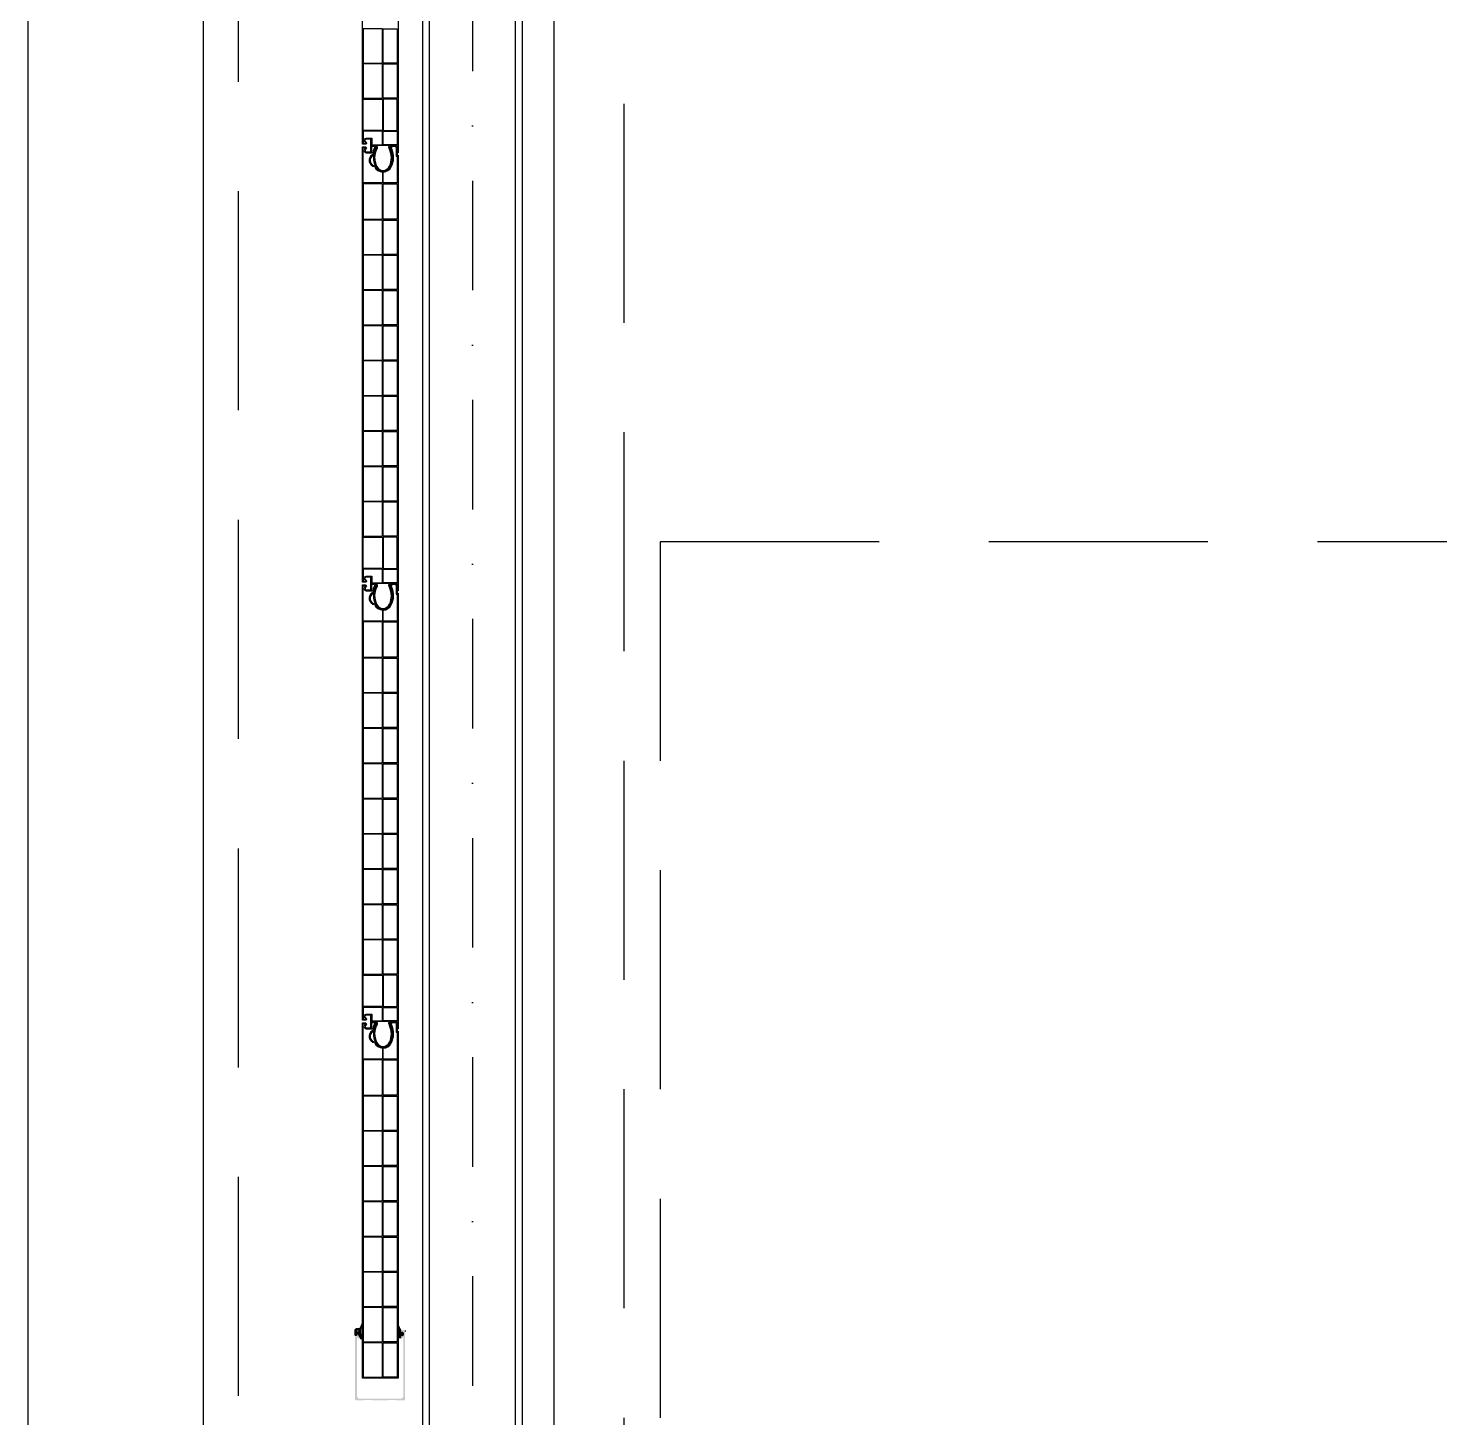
# Model space of a CAD drawing. Header units: millimetres. Extents: x -10134 to 185601, y -10232 to 93662.
# Drawn here: x 29584 to 31195, y 70511 to 72097 of the extents above; entities that cross this region are included whole.
import ezdxf

# ---------------------------------------------------------------- set-up
doc = ezdxf.new("R2010")
doc.units = ezdxf.units.MM
doc.header["$LTSCALE"] = 100
doc.linetypes.add('B0301', pattern=[2.5, 1.25, -0.625, 0, -0.625])
doc.linetypes.add('B0403', pattern=[3.75, 2.5, -1.25])
for name, color, linetype in [('A--L21', 8, 'Continuous'), ('A--L31', 8, 'Continuous'), ('AL$7A---_STRAMIEN', 1, 'Continuous')]:
    doc.layers.add(name, color=color, linetype=linetype)
pattern_1 = [(225, (30079.8289, 70728.6992), (0.3535534, -0.3535534), []), (315, (30079.8289, 70728.6992), (1.0606602, -0.3535534), [1.25, -0.75])]

msp = doc.modelspace()

# ---------------------------------------------------------------- hatches: boundary and pattern name
at = {"layer": 'A--L21'}
h = msp.add_hatch(dxfattribs=at)
h.set_pattern_fill('ANSI38', color=256, scale=4, angle=-180, style=0)
h.set_pattern_definition(pattern_1)
edge = h.paths.add_edge_path()
edge.add_arc((29963.9, 70611.7), 0.8, 78.2772, 180)
edge.add_line((29963.1, 70611.7), (29963.1, 70607.3))
edge.add_arc((29964.1, 70607.3), 1, 180, 238.7681)
edge.add_line((29963.6, 70606.4), (29964.7, 70601.8))
edge.add_arc((29964.1, 70599.9), 2, 0, 72.3036, ccw=False)
edge.add_arc((29965.6, 70599.9), 0.52, 184.1854, 357.8283, ccw=False)
edge.add_arc((29963.8, 70599.4), 1.37, 19.6033, 84.6041)
edge.add_arc((29972.6, 70608.7), 11.8, 179.5092, 222.3604, ccw=False)
edge.add_arc((29961, 70608.9), 0.202, 36.3393, 193.6675, ccw=False)
edge.add_line((29961.2, 70609), (29961.3, 70608.8))
edge.add_arc((29961.4, 70608.9), 0.2, 218.6428, 360)
edge.add_line((29961.6, 70608.9), (29961.6, 70610.7))
edge.add_arc((29961.4, 70610.7), 0.2, 0, 90)
edge.add_line((29961.4, 70610.9), (29959.7, 70610.9))
edge.add_arc((29959.5, 70609.8), 1.09, 80.8319, 201.3735)
edge.add_arc((29949.4, 70606.6), 9.57, -11.3116, 16.7707, ccw=False)
edge.add_arc((29958.5, 70604.8), 0.3, 270, 342.8423, ccw=False)
edge.add_line((29958.5, 70604.5), (29957.6, 70604.5))
edge.add_arc((29957.6, 70604.9), 0.4, 189.1527, 272.2165, ccw=False)
edge.add_line((29957.2, 70604.9), (29957, 70610.6))
edge.add_arc((29959, 70610.6), 2, 98.5926, 180.0148, ccw=False)
edge.add_line((29958.7, 70612.6), (29961.9, 70612.7))
edge.add_arc((29961.9, 70614.7), 2, 270.5128, 308.5841)
edge.add_line((29963.1, 70613.2), (29965.5, 70618.5))
edge.add_arc((29965.8, 70618.2), 0.4, -52.9707, 132.2959, ccw=False)
edge.add_line((29966, 70617.9), (29964.1, 70612.4))
h = msp.add_hatch(dxfattribs=at)
h.set_pattern_fill('ANSI33', color=256, scale=4, angle=-180, style=0)
h.set_pattern_definition([(225, (30079.8289, 70728.6992), (0.7071068, -0.7071068), []), (225, (30079.1218, 70728.6992), (0.7071068, -0.7071068), [0.5, -0.25])])
edge = h.paths.add_edge_path()
edge.add_arc((29977.1, 70530.8), 0.2, 224.9987, 270)
edge.add_line((29977.1, 70530.6), (29985.1, 70530.6))
edge.add_arc((29985.1, 70530.8), 0.2, 270, 314.9995)
edge.add_line((29985.3, 70530.7), (29985.4, 70530.8))
edge.add_arc((29985.5, 70530.6), 0.2, 45.0005, 134.9995, ccw=False)
edge.add_line((29985.7, 70530.8), (29985.8, 70530.7))
edge.add_arc((29985.9, 70530.8), 0.2, 225.0005, 270)
edge.add_line((29985.9, 70530.6), (29993.9, 70530.6))
edge.add_arc((29993.9, 70530.8), 0.2, 270, 315.0013)
edge.add_line((29994.1, 70530.7), (29994.5, 70531.1))
edge.add_arc((29994.6, 70530.9), 0.2, 90, 135.0013, ccw=False)
edge.add_line((29994.6, 70531.1), (30003.4, 70531.1))
edge.add_arc((30003.4, 70530.9), 0.2, 45.0005, 90, ccw=False)
edge.add_line((30003.6, 70531.1), (30004, 70530.7))
edge.add_arc((30004.1, 70530.8), 0.2, 225.0005, 270)
edge.add_line((30004.1, 70530.6), (30013.8, 70530.6))
edge.add_arc((30013.8, 70530.8), 0.2, 270, 360)
edge.add_line((30014, 70530.8), (30014, 70610.4))
edge.add_arc((30013.8, 70610.4), 0.2, 0, 90)
edge.add_line((30013.8, 70610.6), (30009.5, 70610.6))
edge.add_arc((30009.5, 70610.4), 0.2, 90, 180)
edge.add_line((30009.3, 70610.4), (30009.3, 70607.8))
edge.add_arc((30009.5, 70607.8), 0.2, 180, 270)
edge.add_line((30009.5, 70607.6), (30010.1, 70607.6))
edge.add_arc((30010.1, 70607.8), 0.2, 270, 360)
edge.add_line((30010.3, 70607.8), (30010.3, 70608.9))
edge.add_arc((30010.5, 70608.9), 0.2, 90, 180, ccw=False)
edge.add_line((30010.5, 70609.1), (30012.3, 70609.1))
edge.add_arc((30012.3, 70608.9), 0.2, 0, 90, ccw=False)
edge.add_line((30012.5, 70608.9), (30012.5, 70603.8))
edge.add_arc((30012.3, 70603.8), 0.2, -90, 0, ccw=False)
edge.add_line((30012.3, 70603.6), (30010.5, 70603.6))
edge.add_arc((30010.5, 70603.8), 0.2, 180, 270, ccw=False)
edge.add_line((30010.3, 70603.8), (30010.3, 70604.9))
edge.add_arc((30010.1, 70604.9), 0.2, 0, 90)
edge.add_line((30010.1, 70605.1), (30009.5, 70605.1))
edge.add_arc((30009.5, 70604.9), 0.2, 90, 180)
edge.add_line((30009.3, 70604.9), (30009.3, 70600.8))
edge.add_arc((30009.5, 70600.8), 0.2, 180, 270)
edge.add_line((30009.5, 70600.6), (30010.1, 70600.6))
edge.add_arc((30010.1, 70600.8), 0.2, 270, 360)
edge.add_line((30010.3, 70600.8), (30010.3, 70601.9))
edge.add_arc((30010.5, 70601.9), 0.2, 90, 180, ccw=False)
edge.add_line((30010.5, 70602.1), (30011.8, 70602.1))
edge.add_arc((30011.8, 70601.9), 0.2, 0, 90, ccw=False)
edge.add_line((30012, 70601.9), (30012, 70534.5))
edge.add_arc((30011.8, 70534.5), 0.2, -45.0004, 0, ccw=False)
edge.add_line((30012, 70534.4), (30010.3, 70532.7))
edge.add_arc((30010.1, 70532.8), 0.2, 270, 314.9996, ccw=False)
edge.add_line((30010.1, 70532.6), (29960.9, 70532.6))
edge.add_arc((29960.9, 70532.8), 0.2, 225, 270, ccw=False)
edge.add_line((29960.8, 70532.7), (29959.1, 70534.4))
edge.add_arc((29959.2, 70534.5), 0.2, 180, 225, ccw=False)
edge.add_line((29959, 70534.5), (29959, 70601.9))
edge.add_arc((29959.2, 70601.9), 0.2, 90, 180, ccw=False)
edge.add_line((29959.2, 70602.1), (29960.3, 70602.1))
edge.add_arc((29960.3, 70601.9), 0.2, 0, 90, ccw=False)
edge.add_line((29960.5, 70601.9), (29960.5, 70600.8))
edge.add_arc((29960.7, 70600.8), 0.2, 180, 270)
edge.add_line((29960.7, 70600.6), (29961.3, 70600.6))
edge.add_arc((29961.3, 70600.8), 0.2, 270, 360)
edge.add_line((29961.5, 70600.8), (29961.5, 70603.4))
edge.add_arc((29961.3, 70603.4), 0.2, 0, 90)
edge.add_line((29961.3, 70603.6), (29960.7, 70603.6))
edge.add_arc((29960.7, 70603.8), 0.2, 180, 270, ccw=False)
edge.add_line((29960.5, 70603.8), (29960.5, 70609.4))
edge.add_arc((29960.7, 70609.4), 0.2, 39.4134, 179.9932, ccw=False)
edge.add_line((29960.9, 70609.5), (29961.2, 70609.2))
edge.add_arc((29961.3, 70609.3), 0.2, 219.4189, 359.9988)
edge.add_line((29961.5, 70609.3), (29961.5, 70610.4))
edge.add_arc((29961.3, 70610.4), 0.2, 0, 90)
edge.add_line((29961.3, 70610.6), (29959.2, 70610.6))
edge.add_arc((29959.2, 70610.4), 0.2, 90, 180)
edge.add_line((29959, 70610.4), (29959, 70603.8))
edge.add_arc((29958.8, 70603.8), 0.2, -90, 0, ccw=False)
edge.add_line((29958.8, 70603.6), (29957.2, 70603.6))
edge.add_arc((29957.2, 70603.4), 0.2, 90, 180)
edge.add_line((29957, 70603.4), (29957, 70530.8))
edge.add_arc((29957.2, 70530.8), 0.2, 180, 270)
edge.add_line((29957.2, 70530.6), (29966.9, 70530.6))
edge.add_arc((29966.9, 70530.8), 0.2, 270, 314.9997)
edge.add_line((29967.1, 70530.7), (29967.5, 70531.1))
edge.add_arc((29967.6, 70530.9), 0.2, 90, 134.9997, ccw=False)
edge.add_line((29967.6, 70531.1), (29976.4, 70531.1))
edge.add_arc((29976.4, 70530.9), 0.2, 44.9987, 90, ccw=False)
edge.add_line((29976.6, 70531.1), (29977, 70530.7))
h = msp.add_hatch(dxfattribs=at)
h.set_pattern_fill('ANSI38', color=256, scale=4, angle=-180, style=0)
h.set_pattern_definition(pattern_1)
edge = h.paths.add_edge_path(flags=16)
edge.add_line((30009.6, 70605.8), (30010.8, 70605.8))
edge.add_arc((30010.8, 70606.4), 0.6, 270, 450)
edge.add_line((30010.8, 70607), (30009.6, 70607))
edge.add_arc((30009.6, 70606.4), 0.6, 90, 270)
edge = h.paths.add_edge_path()
edge.add_arc((30006.5, 70602.9), 0.2, 127.3189, 242.7921)
edge.add_line((30006.4, 70602.7), (30007.5, 70602.1))
edge.add_line((30007.5, 70602.1), (30009.3, 70602.1))
edge.add_line((30009.3, 70602.1), (30009.3, 70604.5))
edge.add_arc((30009.3, 70604.8), 0.3, 90, 270, ccw=False)
edge.add_line((30009.3, 70605.1), (30010.8, 70605.1))
edge.add_arc((30010.8, 70604.9), 0.2, 31.4642, 90, ccw=False)
edge.add_line((30010.9, 70605), (30011, 70604.6))
edge.add_arc((30011.2, 70604.7), 0.2, 201.5835, 321.0916)
edge.add_line((30011.4, 70604.6), (30012, 70605.8))
edge.add_arc((30011.2, 70606.4), 1, 322.1616, 360)
edge.add_arc((30011.2, 70606.4), 1, 360, 397.8384)
edge.add_line((30012, 70607), (30011.4, 70608.1))
edge.add_arc((30011.2, 70608), 0.2, 38.9084, 158.4165)
edge.add_line((30011, 70608.1), (30010.9, 70607.7))
edge.add_arc((30010.8, 70607.8), 0.2, 270, 328.5358, ccw=False)
edge.add_line((30010.8, 70607.6), (30009.3, 70607.6))
edge.add_arc((30009.3, 70607.9), 0.3, 90, 270, ccw=False)
edge.add_line((30009.3, 70608.2), (30009.3, 70610.4))
edge.add_line((30009.3, 70610.4), (30006.6, 70615.6))
edge.add_arc((30006.4, 70615.2), 0.4, 54.1972, 228.9369)
edge.add_line((30006.1, 70614.9), (30006.8, 70610.3))
edge.add_arc((30005.9, 70609.3), 1.4, -47.8227, 46.3742, ccw=False)
edge.add_line((30006.8, 70608.2), (30006, 70607.3))
edge.add_arc((30006.2, 70607.1), 0.3, 135.9726, 293.0149)
edge.add_line((30006.4, 70606.8), (30007.1, 70607.6))
edge.add_arc((30007.3, 70607.4), 0.2, 0, 130.9955, ccw=False)
edge.add_line((30007.5, 70607.4), (30007.5, 70606.2))
edge.add_arc((30007.3, 70606.2), 0.2, -57.3588, 0, ccw=False)
edge.add_line((30007.4, 70606), (30006.4, 70605.3))
edge.add_arc((30006.5, 70605.1), 0.2, 126.2403, 233.0537)
edge.add_line((30006.4, 70605), (30007.4, 70604.2))
edge.add_arc((30007.3, 70604), 0.2, -66.8939, 66.8939, ccw=False)
edge.add_line((30007.4, 70603.8), (30006.4, 70603.1))

# ---------------------------------------------------------------- linework, layer by layer
at = {"layer": 'A--L21', "linetype": 'B0403'}
for p, q in [((29824, 17660.6), (29824, 88370.6)), ((30264, 45510.6), (30264, 87810.6))]:
    msp.add_line(p, q, dxfattribs=at)
at = {"layer": 'A--L21'}
for p, q in [((29784, 27810.6), (29784, 78210.6)), ((29584, 28010.6), (29584, 78010.6)), ((30014, 70610.3), (30014, 70609.1)), ((30006, 70556), (29965.3, 70556))]:
    msp.add_line(p, q, dxfattribs=at)
for points in [[(30006, 72451.8), (30006, 71954.6), (30005, 71954.6), (30005, 71962.8), (29998.7, 71962.8, 0.614899), (29996.9, 71959.2, -0.235201), (29997.2, 71939, -0.299118), (29988.8, 71933.5, -0.299118), (29980.5, 71939, -0.235201), (29980.7, 71959.2, 0.614899), (29978.9, 71962.8), (29974.9, 71962.8), (29974.9, 71970.2), (29969.7, 71970.2, 0.538226), (29968.4, 71968, 0.051879), (29969.6, 71966.8, -0.668905), (29968.4, 71964.3), (29965.3, 71964.3), (29965.3, 72461.5)], [(29977.7, 71951.6, 0.786352), (29979.8, 71939.7, -0.289246), (29980, 71939.6, 0.649582), (29997.3, 71938.9, 0.228645), (29997.8, 71958.5, -0.241202), (29998, 71962.1, -0.267949), (29999.7, 71963), (30003.2, 71963, -0.414214), (30004.8, 71961.5), (30004.8, 71951.8), (30006, 71951.8), (30006, 71454.6), (30005, 71454.6), (30005, 71462.8), (29998.7, 71462.8, 0.614899), (29996.9, 71459.2, -0.235201), (29997.2, 71439, -0.299118), (29988.8, 71433.5, -0.299118), (29980.5, 71439, -0.235201), (29980.7, 71459.2, 0.614899), (29978.9, 71462.8), (29974.9, 71462.8), (29974.9, 71470.2), (29969.7, 71470.2, 0.538226), (29968.4, 71468, 0.051879), (29969.6, 71466.8, -0.668905), (29968.4, 71464.3), (29965.3, 71464.3), (29965.3, 71961.5), (29968.2, 71961.5, -0.615588), (29969.5, 71959.1, 0.001528), (29968.6, 71958, 0.603288), (29969.6, 71955.7), (29974.7, 71955.7, 0.414214), (29974.9, 71955.9), (29974.9, 71962.8, -0.414214), (29975.1, 71963), (29978.9, 71963, -0.230022), (29980.3, 71962.3, -0.182419), (29980.4, 71960.9, 0.086574), (29977.9, 71951.8)], [(29981.5, 71939.4, 0.299118), (29988.8, 71934.5, 0.299118), (29996.2, 71939.4, 0.232962), (29996.1, 71958.6, -0.291468), (29995.9, 71962.1, 0.569521), (29995.5, 71962.8), (29982.2, 71962.8, 0.569521), (29981.8, 71962.1, -0.280699), (29981.6, 71958.8, 0.235201), (29981.4, 71939.4, 0.235201)], [(29998.2, 71938.4, 0.228645), (29998.8, 71958.9, -0.106177), (29998.5, 71960.1, -0.414214), (30000.4, 71962), (30002.2, 71962, -0.414214), (30003.8, 71960.5), (30003.8, 71950.8), (30005, 71950.8), (30005, 71945.7), (30005, 71920.1), (29989, 71920.1), (29989, 71932.6, 0.279737), (29998.2, 71938.4)], [(29977.7, 71451.6, 0.786352), (29979.8, 71439.7, -0.289246), (29980, 71439.6, 0.649582), (29997.3, 71438.9, 0.228645), (29997.8, 71458.5, -0.241202), (29998, 71462.1, -0.267949), (29999.7, 71463), (30003.2, 71463, -0.414214), (30004.8, 71461.5), (30004.8, 71451.8), (30006, 71451.8), (30006, 70954.6), (30005, 70954.6), (30005, 70962.8), (29998.7, 70962.8, 0.614899), (29996.9, 70959.2, -0.235201), (29997.2, 70939, -0.299118), (29988.8, 70933.5, -0.299118), (29980.5, 70939, -0.235201), (29980.7, 70959.2, 0.614899), (29978.9, 70962.8), (29974.9, 70962.8), (29974.9, 70970.2), (29969.7, 70970.2, 0.538226), (29968.4, 70968, 0.051879), (29969.6, 70966.8, -0.668905), (29968.4, 70964.3), (29965.3, 70964.3), (29965.3, 71461.5), (29968.2, 71461.5, -0.615588), (29969.5, 71459.1, 0.001528), (29968.6, 71458, 0.603288), (29969.6, 71455.7), (29974.7, 71455.7, 0.414214), (29974.9, 71455.9), (29974.9, 71462.8, -0.414214), (29975.1, 71463), (29978.9, 71463, -0.230022), (29980.3, 71462.3, -0.182419), (29980.4, 71460.9, 0.086574), (29977.9, 71451.8)], [(29981.5, 71439.4, 0.299118), (29988.8, 71434.5, 0.299118), (29996.2, 71439.4, 0.232962), (29996.1, 71458.6, -0.291468), (29995.9, 71462.1, 0.569521), (29995.5, 71462.8), (29982.2, 71462.8, 0.569521), (29981.8, 71462.1, -0.280699), (29981.6, 71458.8, 0.235201), (29981.4, 71439.4, 0.235201)], [(29998.2, 71438.4, 0.228645), (29998.8, 71458.9, -0.106177), (29998.5, 71460.1, -0.414214), (30000.4, 71462), (30002.2, 71462, -0.414214), (30003.8, 71460.5), (30003.8, 71450.8), (30005, 71450.8), (30005, 71445.7), (30005, 71420.1), (29989, 71420.1), (29989, 71432.6, 0.279737), (29998.2, 71438.4)], [(29965.3, 70556), (29965.3, 70961.5), (29968.2, 70961.5, -0.615588), (29969.5, 70959.1, 0.001528), (29968.6, 70958, 0.603288), (29969.6, 70955.7), (29974.7, 70955.7, 0.414214), (29974.9, 70955.9), (29974.9, 70962.8, -0.414214), (29975.1, 70963), (29978.9, 70963, -0.230022), (29980.3, 70962.3, -0.182419), (29980.4, 70960.9, 0.086574), (29977.9, 70951.8)], [(29977.7, 70951.6, 0.786352), (29979.8, 70939.7, -0.289246), (29980, 70939.6, 0.649582), (29997.3, 70938.9, 0.228645), (29997.8, 70958.5, -0.241202), (29998, 70962.1, -0.267949), (29999.7, 70963), (30003.2, 70963, -0.414214), (30004.8, 70961.5), (30004.8, 70951.8), (30006, 70951.8), (30006, 70556)], [(29981.5, 70939.4, 0.299118), (29988.8, 70934.5, 0.299118), (29996.2, 70939.4, 0.232962), (29996.1, 70958.6, -0.291468), (29995.9, 70962.1, 0.569521), (29995.5, 70962.8), (29982.2, 70962.8, 0.569521), (29981.8, 70962.1, -0.280699), (29981.6, 70958.8, 0.235201), (29981.4, 70939.4, 0.235201)], [(29998.2, 70938.4, 0.228645), (29998.8, 70958.9, -0.106177), (29998.5, 70960.1, -0.414214), (30000.4, 70962), (30002.2, 70962, -0.414214), (30003.8, 70960.5), (30003.8, 70950.8), (30005, 70950.8), (30005, 70945.7), (30005, 70920.1), (29989, 70920.1), (29989, 70932.6, 0.279737), (29998.2, 70938.4)]]:
    msp.add_lwpolyline(points, format="xyb", dxfattribs=at)
for points in [[(29988.4, 72096.2), (29966.3, 72096.2), (29966.3, 72057), (29988.4, 72057)], [(30005, 72057), (29989, 72057), (29989, 72096.2), (30005, 72096.2)], [(29988.4, 72056), (29966.3, 72056), (29966.3, 72016.8), (29988.4, 72016.8)], [(30005, 72016.8), (29989, 72016.8), (29989, 72056), (30005, 72056)], [(29966.3, 71980.1), (29966.3, 72015.8), (29988.4, 72015.8), (29988.4, 71980.1)], [(30005, 72015.8), (29989, 72015.8), (29989, 71980.1), (30005, 71980.1)], [(30005, 71963.8), (29989, 71963.8), (29989, 71979.1), (30005, 71979.1)], [(29988.4, 71919.1), (29966.3, 71919.1), (29966.3, 71878.8), (29988.4, 71878.8)], [(30005, 71878.8), (29989, 71878.8), (29989, 71919.1), (30005, 71919.1)], [(29988.4, 71877.8), (29966.3, 71877.8), (29966.3, 71838.6), (29988.4, 71838.6)], [(30005, 71838.6), (29989, 71838.6), (29989, 71877.8), (30005, 71877.8)], [(29988.4, 71837.6), (29966.3, 71837.6), (29966.3, 71798.4), (29988.4, 71798.4)], [(30005, 71798.4), (29989, 71798.4), (29989, 71837.6), (30005, 71837.6)], [(29988.4, 71797.4), (29966.3, 71797.4), (29966.3, 71758.2), (29988.4, 71758.2)], [(30005, 71758.2), (29989, 71758.2), (29989, 71797.4), (30005, 71797.4)], [(29988.4, 71757.1), (29966.3, 71757.1), (29966.3, 71717.9), (29988.4, 71717.9)], [(30005, 71717.9), (29989, 71717.9), (29989, 71757.1), (30005, 71757.1)], [(29988.4, 71716.9), (29966.3, 71716.9), (29966.3, 71677.7), (29988.4, 71677.7)], [(30005, 71677.7), (29989, 71677.7), (29989, 71716.9), (30005, 71716.9)], [(29988.4, 71676.7), (29966.3, 71676.7), (29966.3, 71637.5), (29988.4, 71637.5)], [(30005, 71637.5), (29989, 71637.5), (29989, 71676.7), (30005, 71676.7)], [(29988.4, 71636.5), (29966.3, 71636.5), (29966.3, 71597.3), (29988.4, 71597.3)], [(30005, 71597.3), (29989, 71597.3), (29989, 71636.5), (30005, 71636.5)], [(29988.4, 71596.2), (29966.3, 71596.2), (29966.3, 71557), (29988.4, 71557)], [(30005, 71557), (29989, 71557), (29989, 71596.2), (30005, 71596.2)], [(29988.4, 71556), (29966.3, 71556), (29966.3, 71516.8), (29988.4, 71516.8)], [(30005, 71516.8), (29989, 71516.8), (29989, 71556), (30005, 71556)], [(29966.3, 71480.1), (29966.3, 71515.8), (29988.4, 71515.8), (29988.4, 71480.1)], [(30005, 71515.8), (29989, 71515.8), (29989, 71480.1), (30005, 71480.1)], [(30005, 71463.8), (29989, 71463.8), (29989, 71479.1), (30005, 71479.1)], [(29988.4, 71419.1), (29966.3, 71419.1), (29966.3, 71378.8), (29988.4, 71378.8)], [(30005, 71378.8), (29989, 71378.8), (29989, 71419.1), (30005, 71419.1)], [(29988.4, 71377.8), (29966.3, 71377.8), (29966.3, 71338.6), (29988.4, 71338.6)], [(30005, 71338.6), (29989, 71338.6), (29989, 71377.8), (30005, 71377.8)], [(29988.4, 71337.6), (29966.3, 71337.6), (29966.3, 71298.4), (29988.4, 71298.4)], [(30005, 71298.4), (29989, 71298.4), (29989, 71337.6), (30005, 71337.6)], [(29988.4, 71297.4), (29966.3, 71297.4), (29966.3, 71258.2), (29988.4, 71258.2)], [(30005, 71258.2), (29989, 71258.2), (29989, 71297.4), (30005, 71297.4)], [(29988.4, 71257.1), (29966.3, 71257.1), (29966.3, 71217.9), (29988.4, 71217.9)], [(30005, 71217.9), (29989, 71217.9), (29989, 71257.1), (30005, 71257.1)], [(29988.4, 71216.9), (29966.3, 71216.9), (29966.3, 71177.7), (29988.4, 71177.7)], [(30005, 71177.7), (29989, 71177.7), (29989, 71216.9), (30005, 71216.9)], [(29988.4, 71176.7), (29966.3, 71176.7), (29966.3, 71137.5), (29988.4, 71137.5)], [(30005, 71137.5), (29989, 71137.5), (29989, 71176.7), (30005, 71176.7)], [(29988.4, 71136.5), (29966.3, 71136.5), (29966.3, 71097.3), (29988.4, 71097.3)], [(30005, 71097.3), (29989, 71097.3), (29989, 71136.5), (30005, 71136.5)], [(29988.4, 71096.2), (29966.3, 71096.2), (29966.3, 71057), (29988.4, 71057)], [(30005, 71057), (29989, 71057), (29989, 71096.2), (30005, 71096.2)], [(29988.4, 71056), (29966.3, 71056), (29966.3, 71016.8), (29988.4, 71016.8)], [(30005, 71016.8), (29989, 71016.8), (29989, 71056), (30005, 71056)], [(29966.3, 70980.1), (29966.3, 71015.8), (29988.4, 71015.8), (29988.4, 70980.1)], [(30005, 71015.8), (29989, 71015.8), (29989, 70980.1), (30005, 70980.1)], [(30005, 70963.8), (29989, 70963.8), (29989, 70979.1), (30005, 70979.1)], [(29988.4, 70919.1), (29966.3, 70919.1), (29966.3, 70878.8), (29988.4, 70878.8)], [(30005, 70878.8), (29989, 70878.8), (29989, 70919.1), (30005, 70919.1)], [(29988.4, 70877.8), (29966.3, 70877.8), (29966.3, 70838.6), (29988.4, 70838.6)], [(30005, 70838.6), (29989, 70838.6), (29989, 70877.8), (30005, 70877.8)], [(29988.4, 70837.6), (29966.3, 70837.6), (29966.3, 70798.4), (29988.4, 70798.4)], [(30005, 70798.4), (29989, 70798.4), (29989, 70837.6), (30005, 70837.6)], [(29988.4, 70797.4), (29966.3, 70797.4), (29966.3, 70758.2), (29988.4, 70758.2)], [(30005, 70758.2), (29989, 70758.2), (29989, 70797.4), (30005, 70797.4)], [(29988.4, 70757.1), (29966.3, 70757.1), (29966.3, 70717.9), (29988.4, 70717.9)], [(30005, 70717.9), (29989, 70717.9), (29989, 70757.1), (30005, 70757.1)], [(29988.4, 70716.9), (29966.3, 70716.9), (29966.3, 70677.7), (29988.4, 70677.7)], [(30005, 70677.7), (29989, 70677.7), (29989, 70716.9), (30005, 70716.9)], [(29988.4, 70676.7), (29966.3, 70676.7), (29966.3, 70637.5), (29988.4, 70637.5)], [(30005, 70637.5), (29989, 70637.5), (29989, 70676.7), (30005, 70676.7)], [(29988.4, 70636.5), (29966.3, 70636.5), (29966.3, 70597.3), (29988.4, 70597.3)], [(30005, 70597.3), (29989, 70597.3), (29989, 70636.5), (30005, 70636.5)], [(29988.4, 70596.2), (29966.3, 70596.2), (29966.3, 70557), (29988.4, 70557)], [(30005, 70557), (29989, 70557), (29989, 70596.2), (30005, 70596.2)]]:
    msp.add_lwpolyline(points, close=True, dxfattribs=at)
for points in [[(29969.7, 71971.2), (29975.9, 71971.2), (29975.9, 71963.8), (29988.4, 71963.8), (29988.4, 71979.1), (29966.3, 71979.1), (29966.3, 71965.3), (29968.6, 71965.3, 0.652088), (29968.9, 71966.1, -0.105395), (29967.9, 71967.1, -0.031809), (29967.5, 71968, -0.53387)], [(29969.6, 71954.6), (29975.7, 71954.6, 0.414214), (29975.9, 71954.8), (29975.9, 71962), (29978.4, 71962, -0.552588), (29979.3, 71960.7, 0.086098), (29976.9, 71952.4, 0.731767), (29979.2, 71938.8, 0.283426), (29988.4, 71932.6), (29988.4, 71920.1), (29966.3, 71920.1), (29966.3, 71945.7), (29966.3, 71960.5), (29968.5, 71960.5, -0.695606), (29968.8, 71959.8, 0.105395), (29967.8, 71958.7, 0.031809), (29967.5, 71957.9, 0.53387)], [(29969.7, 71471.2), (29975.9, 71471.2), (29975.9, 71463.8), (29988.4, 71463.8), (29988.4, 71479.1), (29966.3, 71479.1), (29966.3, 71465.3), (29968.6, 71465.3, 0.652088), (29968.9, 71466.1, -0.105395), (29967.9, 71467.1, -0.031809), (29967.5, 71468, -0.53387)], [(29969.6, 71454.6), (29975.7, 71454.6, 0.414214), (29975.9, 71454.8), (29975.9, 71462), (29978.4, 71462, -0.552588), (29979.3, 71460.7, 0.086098), (29976.9, 71452.4, 0.731767), (29979.2, 71438.8, 0.283426), (29988.4, 71432.6), (29988.4, 71420.1), (29966.3, 71420.1), (29966.3, 71445.7), (29966.3, 71460.5), (29968.5, 71460.5, -0.695606), (29968.8, 71459.8, 0.105395), (29967.8, 71458.7, 0.031809), (29967.5, 71457.9, 0.53387)], [(29969.7, 70971.2), (29975.9, 70971.2), (29975.9, 70963.8), (29988.4, 70963.8), (29988.4, 70979.1), (29966.3, 70979.1), (29966.3, 70965.3), (29968.6, 70965.3, 0.652088), (29968.9, 70966.1, -0.105395), (29967.9, 70967.1, -0.031809), (29967.5, 70968, -0.53387)], [(29969.6, 70954.6), (29975.7, 70954.6, 0.414214), (29975.9, 70954.8), (29975.9, 70962), (29978.4, 70962, -0.552588), (29979.3, 70960.7, 0.086098), (29976.9, 70952.4, 0.731767), (29979.2, 70938.8, 0.283426), (29988.4, 70932.6), (29988.4, 70920.1), (29966.3, 70920.1), (29966.3, 70945.7), (29966.3, 70960.5), (29968.5, 70960.5, -0.695606), (29968.8, 70959.8, 0.105395), (29967.8, 70958.7, 0.031809), (29967.5, 70957.9, 0.53387)]]:
    msp.add_lwpolyline(points, format="xyb", close=True, dxfattribs=at)
at = {"layer": 'A--L21', "linetype": 'B0403'}
msp.add_lwpolyline([(30305, 69510.6), (32805, 69510.6), (32805, 71510.6), (30305, 71510.6)], close=True, dxfattribs=at)
at = {"layer": 'A--L21', "linetype": 'Continuous'}
for points in [[(29964.1, 70612.4, 0.475492), (29963.1, 70611.7), (29963.1, 70607.3, 0.262197), (29963.6, 70606.4), (29964.7, 70601.8, -0.326385), (29966.1, 70599.9, -0.946007), (29965.1, 70599.9, 0.291477), (29963.9, 70600.8, -0.189183), (29960.8, 70608.8, -0.819425), (29961.2, 70609), (29961.3, 70608.8, 0.70907), (29961.6, 70608.9), (29961.6, 70610.7, 0.414214), (29961.4, 70610.9), (29959.7, 70610.9, 0.580505), (29958.5, 70609.4, -0.123149), (29958.7, 70604.8, -0.328988), (29958.5, 70604.5), (29957.6, 70604.5, -0.379185), (29957.2, 70604.9), (29957, 70610.6, -0.371014), (29958.7, 70612.6), (29961.9, 70612.7, 0.167663), (29963.1, 70613.2), (29965.5, 70618.5, -1.047049), (29966, 70617.9)], [(30006.4, 70603.1, 0.551308), (30006.4, 70602.7), (30007.5, 70602.1), (30009.3, 70602.1), (30009.3, 70604.5, -1), (30009.3, 70605.1), (30010.8, 70605.1, -0.261114), (30010.9, 70605), (30011, 70604.6, 0.574492), (30011.4, 70604.6), (30012, 70605.8, 0.166618), (30012.2, 70606.4, 0.166618), (30012, 70607), (30011.4, 70608.1, 0.574492), (30011, 70608.1), (30010.9, 70607.7, -0.261114), (30010.8, 70607.6), (30009.3, 70607.6, -1), (30009.3, 70608.2), (30009.3, 70610.4), (30006.6, 70615.6, 0.955117), (30006.1, 70614.9), (30006.8, 70610.3, -0.435835), (30006.8, 70608.2), (30006, 70607.3, 0.817342), (30006.4, 70606.8), (30007.1, 70607.6, -0.643194), (30007.5, 70607.4), (30007.5, 70606.2, -0.255635), (30007.4, 70606), (30006.4, 70605.3, 0.503021), (30006.4, 70605), (30007.4, 70604.2, -0.660555), (30007.4, 70603.8)], [(30009.6, 70605.8), (30010.8, 70605.8, 1), (30010.8, 70607), (30009.6, 70607, 1)]]:
    msp.add_lwpolyline(points, format="xyb", close=True, dxfattribs=at)
at = {"layer": 'A--L21'}
for centre in [(29977.7, 71951.8), (29977.7, 71451.8), (29977.7, 70951.8)]:
    msp.add_arc(centre, 0.204, 293.4437, 354.4878, dxfattribs=at)
at = {"layer": 'A--L31'}
for p, q in [((30042, 68130.6), (30042, 72890.6)), ((30140, 68130.6), (30140, 72890.6))]:
    msp.add_line(p, q, dxfattribs=at)
msp.add_lwpolyline([(30148, 72890.6), (30034, 72890.6), (30034, 68130.6), (30148, 68130.6)], close=True, dxfattribs=at)
at = {"layer": 'AL$7A---_STRAMIEN'}
msp.add_line((30184, 1020.6), (30184, 92366.9), dxfattribs=at)
at = {"layer": 'AL$7A---_STRAMIEN', "linetype": 'B0301'}
msp.add_line((30091, 72923), (30091, 68099.1), dxfattribs=at)

doc.saveas('drawing.dxf')
